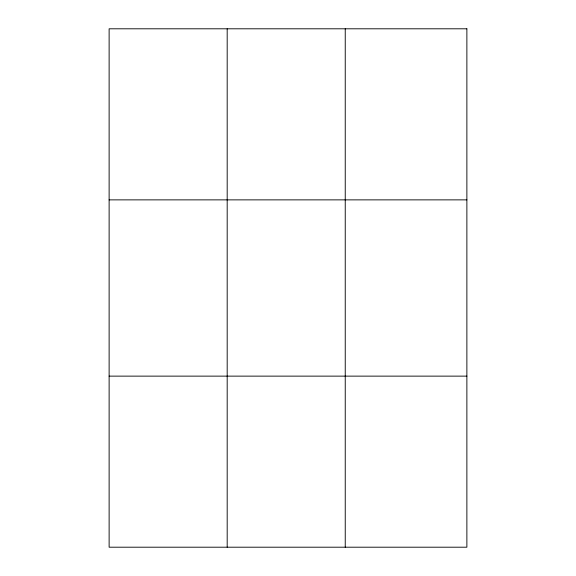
<?xml version="1.0" encoding="UTF-8"?>
<svg xmlns="http://www.w3.org/2000/svg" width="576" height="576" viewBox="0 0 576 576"><rect width="100%" height="100%" fill="white"/><g stroke="black" fill="none" stroke-linecap="round" stroke-linejoin="round"><path stroke-width="0.86" d="M227.182 547.2L227.182 28.8M345.24 547.2L345.24 28.8M109.123 199.872L466.877 199.872M109.123 376.128L466.877 376.128M466.877 28.8L466.877 547.2L109.123 547.2L109.123 28.8L466.877 28.8"/></g></svg>
